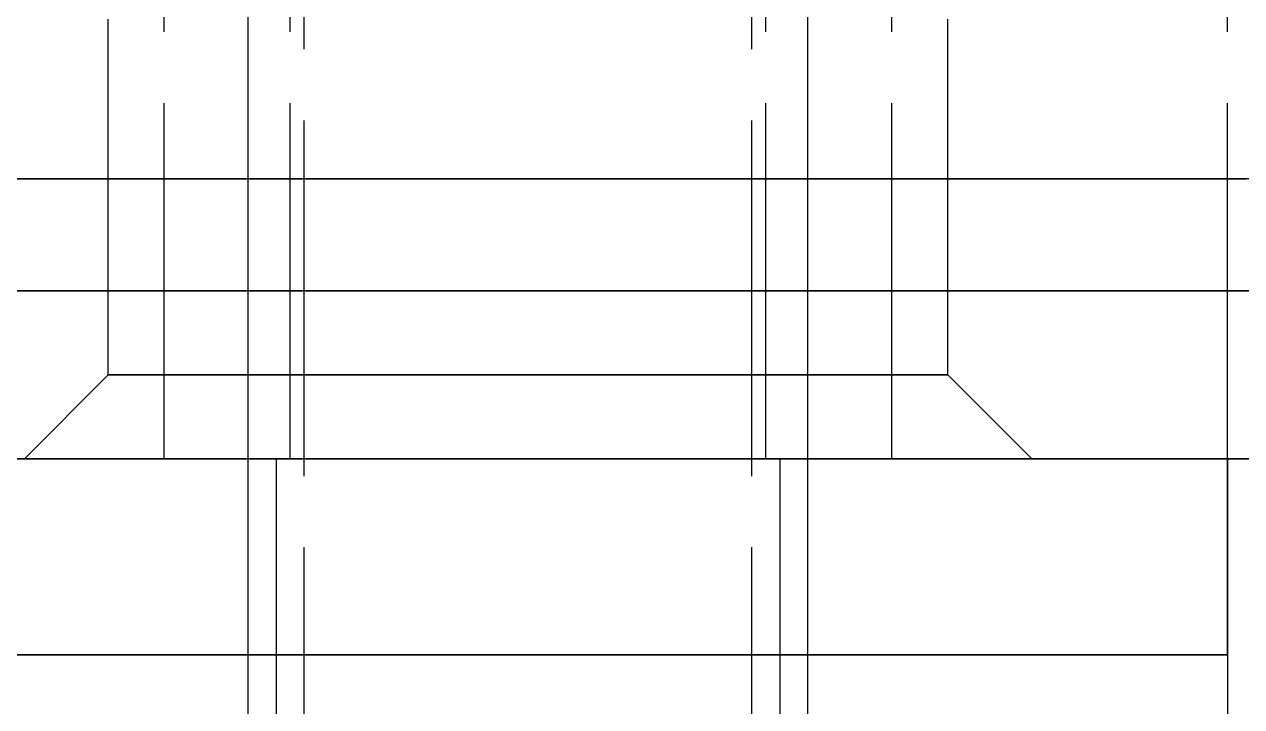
# Model space of a CAD drawing. Header units: millimetres. Extents: x -29 to 134, y -50 to 53.
# Drawn here: x 56.2 to 60.55, y -0.886 to 1.551 of the extents above; entities that cross this region are included whole.
import ezdxf

# ---------------------------------------------------------------- set-up
doc = ezdxf.new("R2010")
doc.units = ezdxf.units.MM
doc.linetypes.add('DASHED', pattern=[1.524, 1.27, -0.254])
doc.layers.add('HIDDEN', color=8, linetype='DASHED')
doc.layers.add('VISIBLE', color=7, linetype='CONTINUOUS')

msp = doc.modelspace()

# ---------------------------------------------------------------- linework, layer by layer
at = {"layer": 'HIDDEN'}
for points in [[(56.5, 0.3), (56.5, 4)], [(56.7, 0), (56.7, 4)], [(57, -3.11), (57, 4)], [(57.15, 0), (57.15, 4)], [(57.2, -3.11), (57.2, 4)], [(58.8, -3.11), (58.8, 4)], [(58.85, 0), (58.85, 4)], [(59, -3.11), (59, 4)], [(59.3, 0), (59.3, 4)], [(59.5, 0.3), (59.5, 4)], [(60.5, 0), (60.5, 4)], [(57, -0.7), (57, 1.6)], [(59, -0.7), (59, 1.6)], [(60.64286, 1), (60.5, 1), (60.35714, 1), (60.21429, 1), (60.07143, 1), (59.92857, 1), (59.78571, 1), (59.64286, 1), (59.5, 1), (59.35714, 1), (59.21429, 1), (59.07143, 1), (58.92857, 1), (58.78571, 1), (58.64286, 1), (58.5, 1), (58.35714, 1), (58.21429, 1), (58.07143, 1), (57.92857, 1), (57.78571, 1), (57.64286, 1), (57.5, 1), (57.35714, 1), (57.21429, 1), (57.07143, 1), (56.92857, 1), (56.78571, 1), (56.64286, 1), (56.5, 1), (56.35714, 1), (56.21429, 1), (56.07143, 1)], [(56.1119, 1), (56.20873, 1), (56.30556, 1), (56.40238, 1), (56.49921, 1), (56.59603, 1), (56.69286, 1), (56.78968, 1), (56.88651, 1), (56.98333, 1), (57.08016, 1), (57.17698, 1), (57.27381, 1), (57.37063, 1), (57.46746, 1), (57.56429, 1), (57.66111, 1), (57.75794, 1), (57.85476, 1), (57.95159, 1), (58.04841, 1), (58.14524, 1), (58.24206, 1), (58.33889, 1), (58.43571, 1), (58.53254, 1), (58.62937, 1), (58.72619, 1), (58.82302, 1), (58.91984, 1), (59.01667, 1), (59.11349, 1), (59.21032, 1), (59.30714, 1), (59.40397, 1), (59.50079, 1), (59.59762, 1), (59.69444, 1), (59.79127, 1), (59.8881, 1), (59.98492, 1), (60.08175, 1), (60.17857, 1), (60.2754, 1), (60.37222, 1), (60.46905, 1), (60.56587, 1)], [(60.56587, 1), (60.46905, 1), (60.37222, 1), (60.2754, 1), (60.17857, 1), (60.08175, 1), (59.98492, 1), (59.8881, 1), (59.79127, 1), (59.69444, 1), (59.59762, 1), (59.50079, 1), (59.40397, 1), (59.30714, 1), (59.21032, 1), (59.11349, 1), (59.01667, 1), (58.91984, 1), (58.82302, 1), (58.72619, 1), (58.62937, 1), (58.53254, 1), (58.43571, 1), (58.33889, 1), (58.24206, 1), (58.14524, 1), (58.04841, 1), (57.95159, 1), (57.85476, 1), (57.75794, 1), (57.66111, 1), (57.56429, 1), (57.46746, 1), (57.37063, 1), (57.27381, 1), (57.17698, 1), (57.08016, 1), (56.98333, 1), (56.88651, 1), (56.78968, 1), (56.69286, 1), (56.59603, 1), (56.49921, 1), (56.40238, 1), (56.30556, 1), (56.20873, 1), (56.1119, 1)], [(56.13492, 1), (56.21429, 1), (56.29365, 1), (56.37302, 1), (56.45238, 1), (56.53175, 1), (56.61111, 1), (56.69048, 1), (56.76984, 1), (56.84921, 1), (56.92857, 1), (57.00794, 1), (57.0873, 1), (57.16667, 1), (57.24603, 1), (57.3254, 1), (57.40476, 1), (57.48413, 1), (57.56349, 1), (57.64286, 1), (57.72222, 1), (57.80159, 1), (57.88095, 1), (57.96032, 1), (58.03968, 1), (58.11905, 1), (58.19841, 1), (58.27778, 1), (58.35714, 1), (58.43651, 1), (58.51587, 1), (58.59524, 1), (58.6746, 1), (58.75397, 1), (58.83333, 1), (58.9127, 1), (58.99206, 1), (59.07143, 1), (59.15079, 1), (59.23016, 1), (59.30952, 1), (59.38889, 1), (59.46825, 1), (59.54762, 1), (59.62698, 1), (59.70635, 1), (59.78571, 1), (59.86508, 1), (59.94444, 1), (60.02381, 1), (60.10317, 1), (60.18254, 1), (60.2619, 1), (60.34127, 1), (60.42063, 1), (60.5, 1)], [(60.5, 1), (60.42063, 1), (60.34127, 1), (60.2619, 1), (60.18254, 1), (60.10317, 1), (60.02381, 1), (59.94444, 1), (59.86508, 1), (59.78571, 1), (59.70635, 1), (59.62698, 1), (59.54762, 1), (59.46825, 1), (59.38889, 1), (59.30952, 1), (59.23016, 1), (59.15079, 1), (59.07143, 1), (58.99206, 1), (58.9127, 1), (58.83333, 1), (58.75397, 1), (58.6746, 1), (58.59524, 1), (58.51587, 1), (58.43651, 1), (58.35714, 1), (58.27778, 1), (58.19841, 1), (58.11905, 1), (58.03968, 1), (57.96032, 1), (57.88095, 1), (57.80159, 1), (57.72222, 1), (57.64286, 1), (57.56349, 1), (57.48413, 1), (57.40476, 1), (57.3254, 1), (57.24603, 1), (57.16667, 1), (57.0873, 1), (57.00794, 1), (56.92857, 1), (56.84921, 1), (56.76984, 1), (56.69048, 1), (56.61111, 1), (56.53175, 1), (56.45238, 1), (56.37302, 1), (56.29365, 1), (56.21429, 1), (56.13492, 1)], [(56.13492, 1), (56.21429, 1), (56.29365, 1), (56.37302, 1), (56.45238, 1), (56.53175, 1), (56.61111, 1), (56.69048, 1), (56.76984, 1), (56.84921, 1), (56.92857, 1), (57.00794, 1), (57.0873, 1), (57.16667, 1), (57.24603, 1), (57.3254, 1), (57.40476, 1), (57.48413, 1), (57.56349, 1), (57.64286, 1), (57.72222, 1), (57.80159, 1), (57.88095, 1), (57.96032, 1), (58.03968, 1), (58.11905, 1), (58.19841, 1), (58.27778, 1), (58.35714, 1), (58.43651, 1), (58.51587, 1), (58.59524, 1), (58.6746, 1), (58.75397, 1), (58.83333, 1), (58.9127, 1), (58.99206, 1), (59.07143, 1), (59.15079, 1), (59.23016, 1), (59.30952, 1), (59.38889, 1), (59.46825, 1), (59.54762, 1), (59.62698, 1), (59.70635, 1), (59.78571, 1), (59.86508, 1), (59.94444, 1), (60.02381, 1), (60.10317, 1), (60.18254, 1), (60.2619, 1), (60.34127, 1), (60.42063, 1), (60.5, 1)], [(60.5, 1), (60.42063, 1), (60.34127, 1), (60.2619, 1), (60.18254, 1), (60.10317, 1), (60.02381, 1), (59.94444, 1), (59.86508, 1), (59.78571, 1), (59.70635, 1), (59.62698, 1), (59.54762, 1), (59.46825, 1), (59.38889, 1), (59.30952, 1), (59.23016, 1), (59.15079, 1), (59.07143, 1), (58.99206, 1), (58.9127, 1), (58.83333, 1), (58.75397, 1), (58.6746, 1), (58.59524, 1), (58.51587, 1), (58.43651, 1), (58.35714, 1), (58.27778, 1), (58.19841, 1), (58.11905, 1), (58.03968, 1), (57.96032, 1), (57.88095, 1), (57.80159, 1), (57.72222, 1), (57.64286, 1), (57.56349, 1), (57.48413, 1), (57.40476, 1), (57.3254, 1), (57.24603, 1), (57.16667, 1), (57.0873, 1), (57.00794, 1), (56.92857, 1), (56.84921, 1), (56.76984, 1), (56.69048, 1), (56.61111, 1), (56.53175, 1), (56.45238, 1), (56.37302, 1), (56.29365, 1), (56.21429, 1), (56.13492, 1)], [(60.60286, 1), (60.47589, 1), (60.34892, 1), (60.22195, 1), (60.09498, 1), (59.96801, 1), (59.84105, 1), (59.71408, 1), (59.58711, 1), (59.46014, 1), (59.33317, 1), (59.2062, 1), (59.07923, 1), (58.95226, 1), (58.8253, 1), (58.69833, 1), (58.57136, 1), (58.44439, 1), (58.31742, 1), (58.19045, 1), (58.06348, 1), (57.93652, 1), (57.80955, 1), (57.68258, 1), (57.55561, 1), (57.42864, 1), (57.30167, 1), (57.1747, 1), (57.04774, 1), (56.92077, 1), (56.7938, 1), (56.66683, 1), (56.53986, 1), (56.41289, 1), (56.28592, 1), (56.15895, 1)], [(60.5, 0), (60.5, 1)], [(60.5, -0.7), (60.5, 1)], [(56.14286, 0.6), (56.2254, 0.6), (56.30794, 0.6), (56.39048, 0.6), (56.47302, 0.6), (56.55556, 0.6), (56.6381, 0.6), (56.72063, 0.6), (56.80317, 0.6), (56.88571, 0.6), (56.96825, 0.6), (57.05079, 0.6), (57.13333, 0.6), (57.21587, 0.6), (57.29841, 0.6), (57.38095, 0.6), (57.46349, 0.6), (57.54603, 0.6), (57.62857, 0.6), (57.71111, 0.6), (57.79365, 0.6), (57.87619, 0.6), (57.95873, 0.6), (58.04127, 0.6), (58.12381, 0.6), (58.20635, 0.6), (58.28889, 0.6), (58.37143, 0.6), (58.45397, 0.6), (58.53651, 0.6), (58.61905, 0.6), (58.70159, 0.6), (58.78413, 0.6), (58.86667, 0.6), (58.94921, 0.6), (59.03175, 0.6), (59.11429, 0.6), (59.19683, 0.6), (59.27937, 0.6), (59.3619, 0.6), (59.44444, 0.6), (59.52698, 0.6), (59.60952, 0.6), (59.69206, 0.6), (59.7746, 0.6), (59.85714, 0.6), (59.93968, 0.6), (60.02222, 0.6), (60.10476, 0.6), (60.1873, 0.6), (60.26984, 0.6), (60.35238, 0.6), (60.43492, 0.6), (60.51746, 0.6), (60.6, 0.6)], [(60.6, 0.6), (60.51746, 0.6), (60.43492, 0.6), (60.35238, 0.6), (60.26984, 0.6), (60.1873, 0.6), (60.10476, 0.6), (60.02222, 0.6), (59.93968, 0.6), (59.85714, 0.6), (59.7746, 0.6), (59.69206, 0.6), (59.60952, 0.6), (59.52698, 0.6), (59.44444, 0.6), (59.3619, 0.6), (59.27937, 0.6), (59.19683, 0.6), (59.11429, 0.6), (59.03175, 0.6), (58.94921, 0.6), (58.86667, 0.6), (58.78413, 0.6), (58.70159, 0.6), (58.61905, 0.6), (58.53651, 0.6), (58.45397, 0.6), (58.37143, 0.6), (58.28889, 0.6), (58.20635, 0.6), (58.12381, 0.6), (58.04127, 0.6), (57.95873, 0.6), (57.87619, 0.6), (57.79365, 0.6), (57.71111, 0.6), (57.62857, 0.6), (57.54603, 0.6), (57.46349, 0.6), (57.38095, 0.6), (57.29841, 0.6), (57.21587, 0.6), (57.13333, 0.6), (57.05079, 0.6), (56.96825, 0.6), (56.88571, 0.6), (56.80317, 0.6), (56.72063, 0.6), (56.6381, 0.6), (56.55556, 0.6), (56.47302, 0.6), (56.39048, 0.6), (56.30794, 0.6), (56.2254, 0.6), (56.14286, 0.6)], [(56.16667, 0.6), (56.27778, 0.6), (56.38889, 0.6), (56.5, 0.6), (56.61111, 0.6), (56.72222, 0.6), (56.83333, 0.6), (56.94444, 0.6), (57.05556, 0.6), (57.16667, 0.6), (57.27778, 0.6), (57.38889, 0.6), (57.5, 0.6), (57.61111, 0.6), (57.72222, 0.6), (57.83333, 0.6), (57.94444, 0.6), (58.05556, 0.6), (58.16667, 0.6), (58.27778, 0.6), (58.38889, 0.6), (58.5, 0.6), (58.61111, 0.6), (58.72222, 0.6), (58.83333, 0.6), (58.94444, 0.6), (59.05556, 0.6), (59.16667, 0.6), (59.27778, 0.6), (59.38889, 0.6), (59.5, 0.6), (59.61111, 0.6), (59.72222, 0.6), (59.83333, 0.6), (59.94444, 0.6), (60.05556, 0.6), (60.16667, 0.6), (60.27778, 0.6), (60.38889, 0.6), (60.5, 0.6), (60.61111, 0.6)], [(60.61111, 0.6), (60.5, 0.6), (60.38889, 0.6), (60.27778, 0.6), (60.16667, 0.6), (60.05556, 0.6), (59.94444, 0.6), (59.83333, 0.6), (59.72222, 0.6), (59.61111, 0.6), (59.5, 0.6), (59.38889, 0.6), (59.27778, 0.6), (59.16667, 0.6), (59.05556, 0.6), (58.94444, 0.6), (58.83333, 0.6), (58.72222, 0.6), (58.61111, 0.6), (58.5, 0.6), (58.38889, 0.6), (58.27778, 0.6), (58.16667, 0.6), (58.05556, 0.6), (57.94444, 0.6), (57.83333, 0.6), (57.72222, 0.6), (57.61111, 0.6), (57.5, 0.6), (57.38889, 0.6), (57.27778, 0.6), (57.16667, 0.6), (57.05556, 0.6), (56.94444, 0.6), (56.83333, 0.6), (56.72222, 0.6), (56.61111, 0.6), (56.5, 0.6), (56.38889, 0.6), (56.27778, 0.6), (56.16667, 0.6)], [(56.2, 0), (56.5, 0.3)], [(56.5, 0.3), (56.54762, 0.3), (56.59524, 0.3), (56.64286, 0.3), (56.69048, 0.3), (56.7381, 0.3), (56.78571, 0.3), (56.83333, 0.3), (56.88095, 0.3), (56.92857, 0.3), (56.97619, 0.3), (57.02381, 0.3), (57.07143, 0.3), (57.11905, 0.3), (57.16667, 0.3), (57.21429, 0.3), (57.2619, 0.3), (57.30952, 0.3), (57.35714, 0.3), (57.40476, 0.3), (57.45238, 0.3), (57.5, 0.3), (57.54762, 0.3), (57.59524, 0.3), (57.64286, 0.3), (57.69048, 0.3), (57.7381, 0.3), (57.78571, 0.3), (57.83333, 0.3), (57.88095, 0.3), (57.92857, 0.3), (57.97619, 0.3), (58.02381, 0.3), (58.07143, 0.3), (58.11905, 0.3), (58.16667, 0.3), (58.21429, 0.3), (58.2619, 0.3), (58.30952, 0.3), (58.35714, 0.3), (58.40476, 0.3), (58.45238, 0.3), (58.5, 0.3), (58.54762, 0.3), (58.59524, 0.3), (58.64286, 0.3), (58.69048, 0.3), (58.7381, 0.3), (58.78571, 0.3), (58.83333, 0.3), (58.88095, 0.3), (58.92857, 0.3), (58.97619, 0.3), (59.02381, 0.3), (59.07143, 0.3), (59.11905, 0.3), (59.16667, 0.3), (59.21429, 0.3), (59.2619, 0.3), (59.30952, 0.3), (59.35714, 0.3), (59.40476, 0.3), (59.45238, 0.3), (59.5, 0.3)], [(59.5, 0.3), (59.45238, 0.3), (59.40476, 0.3), (59.35714, 0.3), (59.30952, 0.3), (59.2619, 0.3), (59.21429, 0.3), (59.16667, 0.3), (59.11905, 0.3), (59.07143, 0.3), (59.02381, 0.3), (58.97619, 0.3), (58.92857, 0.3), (58.88095, 0.3), (58.83333, 0.3), (58.78571, 0.3), (58.7381, 0.3), (58.69048, 0.3), (58.64286, 0.3), (58.59524, 0.3), (58.54762, 0.3), (58.5, 0.3), (58.45238, 0.3), (58.40476, 0.3), (58.35714, 0.3), (58.30952, 0.3), (58.2619, 0.3), (58.21429, 0.3), (58.16667, 0.3), (58.11905, 0.3), (58.07143, 0.3), (58.02381, 0.3), (57.97619, 0.3), (57.92857, 0.3), (57.88095, 0.3), (57.83333, 0.3), (57.78571, 0.3), (57.7381, 0.3), (57.69048, 0.3), (57.64286, 0.3), (57.59524, 0.3), (57.54762, 0.3), (57.5, 0.3), (57.45238, 0.3), (57.40476, 0.3), (57.35714, 0.3), (57.30952, 0.3), (57.2619, 0.3), (57.21429, 0.3), (57.16667, 0.3), (57.11905, 0.3), (57.07143, 0.3), (57.02381, 0.3), (56.97619, 0.3), (56.92857, 0.3), (56.88095, 0.3), (56.83333, 0.3), (56.78571, 0.3), (56.7381, 0.3), (56.69048, 0.3), (56.64286, 0.3), (56.59524, 0.3), (56.54762, 0.3), (56.5, 0.3)], [(59.5, 0.3), (59.8, 0)], [(56.13492, 0), (56.21429, 0), (56.29365, 0), (56.37302, 0), (56.45238, 0), (56.53175, 0), (56.61111, 0), (56.69048, 0), (56.76984, 0), (56.84921, 0), (56.92857, 0), (57.00794, 0), (57.0873, 0), (57.16667, 0), (57.24603, 0), (57.3254, 0), (57.40476, 0), (57.48413, 0), (57.56349, 0), (57.64286, 0), (57.72222, 0), (57.80159, 0), (57.88095, 0), (57.96032, 0), (58.03968, 0), (58.11905, 0), (58.19841, 0), (58.27778, 0), (58.35714, 0), (58.43651, 0), (58.51587, 0), (58.59524, 0), (58.6746, 0), (58.75397, 0), (58.83333, 0), (58.9127, 0), (58.99206, 0), (59.07143, 0), (59.15079, 0), (59.23016, 0), (59.30952, 0), (59.38889, 0), (59.46825, 0), (59.54762, 0), (59.62698, 0), (59.70635, 0), (59.78571, 0), (59.86508, 0), (59.94444, 0), (60.02381, 0), (60.10317, 0), (60.18254, 0), (60.2619, 0), (60.34127, 0), (60.42063, 0), (60.5, 0)], [(60.5, 0), (60.42063, 0), (60.34127, 0), (60.2619, 0), (60.18254, 0), (60.10317, 0), (60.02381, 0), (59.94444, 0), (59.86508, 0), (59.78571, 0), (59.70635, 0), (59.62698, 0), (59.54762, 0), (59.46825, 0), (59.38889, 0), (59.30952, 0), (59.23016, 0), (59.15079, 0), (59.07143, 0), (58.99206, 0), (58.9127, 0), (58.83333, 0), (58.75397, 0), (58.6746, 0), (58.59524, 0), (58.51587, 0), (58.43651, 0), (58.35714, 0), (58.27778, 0), (58.19841, 0), (58.11905, 0), (58.03968, 0), (57.96032, 0), (57.88095, 0), (57.80159, 0), (57.72222, 0), (57.64286, 0), (57.56349, 0), (57.48413, 0), (57.40476, 0), (57.3254, 0), (57.24603, 0), (57.16667, 0), (57.0873, 0), (57.00794, 0), (56.92857, 0), (56.84921, 0), (56.76984, 0), (56.69048, 0), (56.61111, 0), (56.53175, 0), (56.45238, 0), (56.37302, 0), (56.29365, 0), (56.21429, 0), (56.13492, 0)], [(56.13492, 0), (56.21429, 0), (56.29365, 0), (56.37302, 0), (56.45238, 0), (56.53175, 0), (56.61111, 0), (56.69048, 0), (56.76984, 0), (56.84921, 0), (56.92857, 0), (57.00794, 0), (57.0873, 0), (57.16667, 0), (57.24603, 0), (57.3254, 0), (57.40476, 0), (57.48413, 0), (57.56349, 0), (57.64286, 0), (57.72222, 0), (57.80159, 0), (57.88095, 0), (57.96032, 0), (58.03968, 0), (58.11905, 0), (58.19841, 0), (58.27778, 0), (58.35714, 0), (58.43651, 0), (58.51587, 0), (58.59524, 0), (58.6746, 0), (58.75397, 0), (58.83333, 0), (58.9127, 0), (58.99206, 0), (59.07143, 0), (59.15079, 0), (59.23016, 0), (59.30952, 0), (59.38889, 0), (59.46825, 0), (59.54762, 0), (59.62698, 0), (59.70635, 0), (59.78571, 0), (59.86508, 0), (59.94444, 0), (60.02381, 0), (60.10317, 0), (60.18254, 0), (60.2619, 0), (60.34127, 0), (60.42063, 0), (60.5, 0)], [(60.5, 0), (60.42063, 0), (60.34127, 0), (60.2619, 0), (60.18254, 0), (60.10317, 0), (60.02381, 0), (59.94444, 0), (59.86508, 0), (59.78571, 0), (59.70635, 0), (59.62698, 0), (59.54762, 0), (59.46825, 0), (59.38889, 0), (59.30952, 0), (59.23016, 0), (59.15079, 0), (59.07143, 0), (58.99206, 0), (58.9127, 0), (58.83333, 0), (58.75397, 0), (58.6746, 0), (58.59524, 0), (58.51587, 0), (58.43651, 0), (58.35714, 0), (58.27778, 0), (58.19841, 0), (58.11905, 0), (58.03968, 0), (57.96032, 0), (57.88095, 0), (57.80159, 0), (57.72222, 0), (57.64286, 0), (57.56349, 0), (57.48413, 0), (57.40476, 0), (57.3254, 0), (57.24603, 0), (57.16667, 0), (57.0873, 0), (57.00794, 0), (56.92857, 0), (56.84921, 0), (56.76984, 0), (56.69048, 0), (56.61111, 0), (56.53175, 0), (56.45238, 0), (56.37302, 0), (56.29365, 0), (56.21429, 0), (56.13492, 0)], [(60.60286, 0), (60.47589, 0), (60.34892, 0), (60.22195, 0), (60.09498, 0), (59.96801, 0), (59.84105, 0), (59.71408, 0), (59.58711, 0), (59.46014, 0), (59.33317, 0), (59.2062, 0), (59.07923, 0), (58.95226, 0), (58.8253, 0), (58.69833, 0), (58.57136, 0), (58.44439, 0), (58.31742, 0), (58.19045, 0), (58.06348, 0), (57.93652, 0), (57.80955, 0), (57.68258, 0), (57.55561, 0), (57.42864, 0), (57.30167, 0), (57.1747, 0), (57.04774, 0), (56.92077, 0), (56.7938, 0), (56.66683, 0), (56.53986, 0), (56.41289, 0), (56.28592, 0), (56.15895, 0)], [(56.16667, 0), (56.27778, 0), (56.38889, 0), (56.5, 0), (56.61111, 0), (56.72222, 0), (56.83333, 0), (56.94444, 0), (57.05556, 0), (57.16667, 0), (57.27778, 0), (57.38889, 0), (57.5, 0), (57.61111, 0), (57.72222, 0), (57.83333, 0), (57.94444, 0), (58.05556, 0), (58.16667, 0), (58.27778, 0), (58.38889, 0), (58.5, 0), (58.61111, 0), (58.72222, 0), (58.83333, 0), (58.94444, 0), (59.05556, 0), (59.16667, 0), (59.27778, 0), (59.38889, 0), (59.5, 0), (59.61111, 0), (59.72222, 0), (59.83333, 0), (59.94444, 0), (60.05556, 0), (60.16667, 0), (60.27778, 0), (60.38889, 0), (60.5, 0), (60.61111, 0)], [(60.61111, 0), (60.5, 0), (60.38889, 0), (60.27778, 0), (60.16667, 0), (60.05556, 0), (59.94444, 0), (59.83333, 0), (59.72222, 0), (59.61111, 0), (59.5, 0), (59.38889, 0), (59.27778, 0), (59.16667, 0), (59.05556, 0), (58.94444, 0), (58.83333, 0), (58.72222, 0), (58.61111, 0), (58.5, 0), (58.38889, 0), (58.27778, 0), (58.16667, 0), (58.05556, 0), (57.94444, 0), (57.83333, 0), (57.72222, 0), (57.61111, 0), (57.5, 0), (57.38889, 0), (57.27778, 0), (57.16667, 0), (57.05556, 0), (56.94444, 0), (56.83333, 0), (56.72222, 0), (56.61111, 0), (56.5, 0), (56.38889, 0), (56.27778, 0), (56.16667, 0)], [(56.2, 0), (56.25714, 0), (56.31429, 0), (56.37143, 0), (56.42857, 0), (56.48571, 0), (56.54286, 0), (56.6, 0), (56.65714, 0), (56.71429, 0), (56.77143, 0), (56.82857, 0), (56.88571, 0), (56.94286, 0), (57, 0), (57.05714, 0), (57.11429, 0), (57.17143, 0), (57.22857, 0), (57.28571, 0), (57.34286, 0), (57.4, 0), (57.45714, 0), (57.51429, 0), (57.57143, 0), (57.62857, 0), (57.68571, 0), (57.74286, 0), (57.8, 0), (57.85714, 0), (57.91429, 0), (57.97143, 0), (58.02857, 0), (58.08571, 0), (58.14286, 0), (58.2, 0), (58.25714, 0), (58.31429, 0), (58.37143, 0), (58.42857, 0), (58.48571, 0), (58.54286, 0), (58.6, 0), (58.65714, 0), (58.71429, 0), (58.77143, 0), (58.82857, 0), (58.88571, 0), (58.94286, 0), (59, 0), (59.05714, 0), (59.11429, 0), (59.17143, 0), (59.22857, 0), (59.28571, 0), (59.34286, 0), (59.4, 0), (59.45714, 0), (59.51429, 0), (59.57143, 0), (59.62857, 0), (59.68571, 0), (59.74286, 0), (59.8, 0)], [(59.8, 0), (59.74286, 0), (59.68571, 0), (59.62857, 0), (59.57143, 0), (59.51429, 0), (59.45714, 0), (59.4, 0), (59.34286, 0), (59.28571, 0), (59.22857, 0), (59.17143, 0), (59.11429, 0), (59.05714, 0), (59, 0), (58.94286, 0), (58.88571, 0), (58.82857, 0), (58.77143, 0), (58.71429, 0), (58.65714, 0), (58.6, 0), (58.54286, 0), (58.48571, 0), (58.42857, 0), (58.37143, 0), (58.31429, 0), (58.25714, 0), (58.2, 0), (58.14286, 0), (58.08571, 0), (58.02857, 0), (57.97143, 0), (57.91429, 0), (57.85714, 0), (57.8, 0), (57.74286, 0), (57.68571, 0), (57.62857, 0), (57.57143, 0), (57.51429, 0), (57.45714, 0), (57.4, 0), (57.34286, 0), (57.28571, 0), (57.22857, 0), (57.17143, 0), (57.11429, 0), (57.05714, 0), (57, 0), (56.94286, 0), (56.88571, 0), (56.82857, 0), (56.77143, 0), (56.71429, 0), (56.65714, 0), (56.6, 0), (56.54286, 0), (56.48571, 0), (56.42857, 0), (56.37143, 0), (56.31429, 0), (56.25714, 0), (56.2, 0)], [(56.7, 0), (56.74127, 0), (56.78254, 0), (56.82381, 0), (56.86508, 0), (56.90635, 0), (56.94762, 0), (56.98889, 0), (57.03016, 0), (57.07143, 0), (57.1127, 0), (57.15397, 0), (57.19524, 0), (57.23651, 0), (57.27778, 0), (57.31905, 0), (57.36032, 0), (57.40159, 0), (57.44286, 0), (57.48413, 0), (57.5254, 0), (57.56667, 0), (57.60794, 0), (57.64921, 0), (57.69048, 0), (57.73175, 0), (57.77302, 0), (57.81429, 0), (57.85556, 0), (57.89683, 0), (57.9381, 0), (57.97937, 0), (58.02063, 0), (58.0619, 0), (58.10317, 0), (58.14444, 0), (58.18571, 0), (58.22698, 0), (58.26825, 0), (58.30952, 0), (58.35079, 0), (58.39206, 0), (58.43333, 0), (58.4746, 0), (58.51587, 0), (58.55714, 0), (58.59841, 0), (58.63968, 0), (58.68095, 0), (58.72222, 0), (58.76349, 0), (58.80476, 0), (58.84603, 0), (58.8873, 0), (58.92857, 0), (58.96984, 0), (59.01111, 0), (59.05238, 0), (59.09365, 0), (59.13492, 0), (59.17619, 0), (59.21746, 0), (59.25873, 0), (59.3, 0)], [(59.3, 0), (59.25873, 0), (59.21746, 0), (59.17619, 0), (59.13492, 0), (59.09365, 0), (59.05238, 0), (59.01111, 0), (58.96984, 0), (58.92857, 0), (58.8873, 0), (58.84603, 0), (58.80476, 0), (58.76349, 0), (58.72222, 0), (58.68095, 0), (58.63968, 0), (58.59841, 0), (58.55714, 0), (58.51587, 0), (58.4746, 0), (58.43333, 0), (58.39206, 0), (58.35079, 0), (58.30952, 0), (58.26825, 0), (58.22698, 0), (58.18571, 0), (58.14444, 0), (58.10317, 0), (58.0619, 0), (58.02063, 0), (57.97937, 0), (57.9381, 0), (57.89683, 0), (57.85556, 0), (57.81429, 0), (57.77302, 0), (57.73175, 0), (57.69048, 0), (57.64921, 0), (57.60794, 0), (57.56667, 0), (57.5254, 0), (57.48413, 0), (57.44286, 0), (57.40159, 0), (57.36032, 0), (57.31905, 0), (57.27778, 0), (57.23651, 0), (57.19524, 0), (57.15397, 0), (57.1127, 0), (57.07143, 0), (57.03016, 0), (56.98889, 0), (56.94762, 0), (56.90635, 0), (56.86508, 0), (56.82381, 0), (56.78254, 0), (56.74127, 0), (56.7, 0)], [(57.15, 0), (57.17698, 0), (57.20397, 0), (57.23095, 0), (57.25794, 0), (57.28492, 0), (57.3119, 0), (57.33889, 0), (57.36587, 0), (57.39286, 0), (57.41984, 0), (57.44683, 0), (57.47381, 0), (57.50079, 0), (57.52778, 0), (57.55476, 0), (57.58175, 0), (57.60873, 0), (57.63571, 0), (57.6627, 0), (57.68968, 0), (57.71667, 0), (57.74365, 0), (57.77063, 0), (57.79762, 0), (57.8246, 0), (57.85159, 0), (57.87857, 0), (57.90556, 0), (57.93254, 0), (57.95952, 0), (57.98651, 0), (58.01349, 0), (58.04048, 0), (58.06746, 0), (58.09444, 0), (58.12143, 0), (58.14841, 0), (58.1754, 0), (58.20238, 0), (58.22937, 0), (58.25635, 0), (58.28333, 0), (58.31032, 0), (58.3373, 0), (58.36429, 0), (58.39127, 0), (58.41825, 0), (58.44524, 0), (58.47222, 0), (58.49921, 0), (58.52619, 0), (58.55317, 0), (58.58016, 0), (58.60714, 0), (58.63413, 0), (58.66111, 0), (58.6881, 0), (58.71508, 0), (58.74206, 0), (58.76905, 0), (58.79603, 0), (58.82302, 0), (58.85, 0)], [(58.85, 0), (58.82302, 0), (58.79603, 0), (58.76905, 0), (58.74206, 0), (58.71508, 0), (58.6881, 0), (58.66111, 0), (58.63413, 0), (58.60714, 0), (58.58016, 0), (58.55317, 0), (58.52619, 0), (58.49921, 0), (58.47222, 0), (58.44524, 0), (58.41825, 0), (58.39127, 0), (58.36429, 0), (58.3373, 0), (58.31032, 0), (58.28333, 0), (58.25635, 0), (58.22937, 0), (58.20238, 0), (58.1754, 0), (58.14841, 0), (58.12143, 0), (58.09444, 0), (58.06746, 0), (58.04048, 0), (58.01349, 0), (57.98651, 0), (57.95952, 0), (57.93254, 0), (57.90556, 0), (57.87857, 0), (57.85159, 0), (57.8246, 0), (57.79762, 0), (57.77063, 0), (57.74365, 0), (57.71667, 0), (57.68968, 0), (57.6627, 0), (57.63571, 0), (57.60873, 0), (57.58175, 0), (57.55476, 0), (57.52778, 0), (57.50079, 0), (57.47381, 0), (57.44683, 0), (57.41984, 0), (57.39286, 0), (57.36587, 0), (57.33889, 0), (57.3119, 0), (57.28492, 0), (57.25794, 0), (57.23095, 0), (57.20397, 0), (57.17698, 0), (57.15, 0)], [(46, 0), (70, 0)], [(60.5, 0), (60.42063, 0), (60.34127, 0), (60.2619, 0), (60.18254, 0), (60.10317, 0), (60.02381, 0), (59.94444, 0), (59.86508, 0), (59.78571, 0), (59.70635, 0), (59.62698, 0), (59.54762, 0), (59.46825, 0), (59.38889, 0), (59.30952, 0), (59.23016, 0), (59.15079, 0), (59.07143, 0), (58.99206, 0), (58.9127, 0), (58.83333, 0), (58.75397, 0), (58.6746, 0), (58.59524, 0), (58.51587, 0), (58.43651, 0), (58.35714, 0), (58.27778, 0), (58.19841, 0), (58.11905, 0), (58.03968, 0), (57.96032, 0), (57.88095, 0), (57.80159, 0), (57.72222, 0), (57.64286, 0), (57.56349, 0), (57.48413, 0), (57.40476, 0), (57.3254, 0), (57.24603, 0), (57.16667, 0), (57.0873, 0), (57.00794, 0), (56.92857, 0), (56.84921, 0), (56.76984, 0), (56.69048, 0), (56.61111, 0), (56.53175, 0), (56.45238, 0), (56.37302, 0), (56.29365, 0), (56.21429, 0), (56.13492, 0)], [(56.1746, 0), (56.21429, 0), (56.25397, 0), (56.29365, 0), (56.33333, 0), (56.37302, 0), (56.4127, 0), (56.45238, 0), (56.49206, 0), (56.53175, 0), (56.57143, 0), (56.61111, 0), (56.65079, 0), (56.69048, 0), (56.73016, 0), (56.76984, 0), (56.80952, 0), (56.84921, 0), (56.88889, 0), (56.92857, 0), (56.96825, 0), (57.00794, 0), (57.04762, 0), (57.0873, 0), (57.12698, 0), (57.16667, 0), (57.20635, 0), (57.24603, 0), (57.28571, 0), (57.3254, 0), (57.36508, 0), (57.40476, 0), (57.44444, 0), (57.48413, 0), (57.52381, 0), (57.56349, 0), (57.60317, 0), (57.64286, 0), (57.68254, 0), (57.72222, 0), (57.7619, 0), (57.80159, 0), (57.84127, 0), (57.88095, 0), (57.92063, 0), (57.96032, 0), (58, 0)], [(58.9, 0), (58.87143, 0), (58.84286, 0), (58.81429, 0), (58.78571, 0), (58.75714, 0), (58.72857, 0), (58.7, 0), (58.67143, 0), (58.64286, 0), (58.61429, 0), (58.58571, 0), (58.55714, 0), (58.52857, 0), (58.5, 0), (58.47143, 0), (58.44286, 0), (58.41429, 0), (58.38571, 0), (58.35714, 0), (58.32857, 0), (58.3, 0), (58.27143, 0), (58.24286, 0), (58.21429, 0), (58.18571, 0), (58.15714, 0), (58.12857, 0), (58.1, 0), (58.07143, 0), (58.04286, 0), (58.01429, 0), (57.98571, 0), (57.95714, 0), (57.92857, 0), (57.9, 0), (57.87143, 0), (57.84286, 0), (57.81429, 0), (57.78571, 0), (57.75714, 0), (57.72857, 0), (57.7, 0), (57.67143, 0), (57.64286, 0), (57.61429, 0), (57.58571, 0), (57.55714, 0), (57.52857, 0), (57.5, 0), (57.47143, 0), (57.44286, 0), (57.41429, 0), (57.38571, 0), (57.35714, 0), (57.32857, 0), (57.3, 0), (57.27143, 0), (57.24286, 0), (57.21429, 0), (57.18571, 0), (57.15714, 0), (57.12857, 0), (57.1, 0)], [(57.1, 0), (57.11429, 0), (57.12857, 0), (57.14286, 0), (57.15714, 0), (57.17143, 0), (57.18571, 0), (57.2, 0), (57.21429, 0), (57.22857, 0), (57.24286, 0), (57.25714, 0), (57.27143, 0), (57.28571, 0), (57.3, 0), (57.31429, 0), (57.32857, 0), (57.34286, 0), (57.35714, 0), (57.37143, 0), (57.38571, 0), (57.4, 0), (57.41429, 0), (57.42857, 0), (57.44286, 0), (57.45714, 0), (57.47143, 0), (57.48571, 0), (57.5, 0), (57.51429, 0), (57.52857, 0), (57.54286, 0), (57.55714, 0), (57.57143, 0), (57.58571, 0), (57.6, 0), (57.61429, 0), (57.62857, 0), (57.64286, 0), (57.65714, 0), (57.67143, 0), (57.68571, 0), (57.7, 0), (57.71429, 0), (57.72857, 0), (57.74286, 0), (57.75714, 0), (57.77143, 0), (57.78571, 0), (57.8, 0), (57.81429, 0), (57.82857, 0), (57.84286, 0), (57.85714, 0), (57.87143, 0), (57.88571, 0), (57.9, 0), (57.91429, 0), (57.92857, 0), (57.94286, 0), (57.95714, 0), (57.97143, 0), (57.98571, 0), (58, 0)], [(57.1, 0), (57.1, -1.51)], [(58, 0), (58.03968, 0), (58.07937, 0), (58.11905, 0), (58.15873, 0), (58.19841, 0), (58.2381, 0), (58.27778, 0), (58.31746, 0), (58.35714, 0), (58.39683, 0), (58.43651, 0), (58.47619, 0), (58.51587, 0), (58.55556, 0), (58.59524, 0), (58.63492, 0), (58.6746, 0), (58.71429, 0), (58.75397, 0), (58.79365, 0), (58.83333, 0), (58.87302, 0), (58.9127, 0), (58.95238, 0), (58.99206, 0), (59.03175, 0), (59.07143, 0), (59.11111, 0), (59.15079, 0), (59.19048, 0), (59.23016, 0), (59.26984, 0), (59.30952, 0), (59.34921, 0), (59.38889, 0), (59.42857, 0), (59.46825, 0), (59.50794, 0), (59.54762, 0), (59.5873, 0), (59.62698, 0), (59.66667, 0), (59.70635, 0), (59.74603, 0), (59.78571, 0), (59.8254, 0), (59.86508, 0), (59.90476, 0), (59.94444, 0), (59.98413, 0), (60.02381, 0), (60.06349, 0), (60.10317, 0), (60.14286, 0), (60.18254, 0), (60.22222, 0), (60.2619, 0), (60.30159, 0), (60.34127, 0), (60.38095, 0), (60.42063, 0), (60.46032, 0), (60.5, 0)], [(58, 0), (58.01429, 0), (58.02857, 0), (58.04286, 0), (58.05714, 0), (58.07143, 0), (58.08571, 0), (58.1, 0), (58.11429, 0), (58.12857, 0), (58.14286, 0), (58.15714, 0), (58.17143, 0), (58.18571, 0), (58.2, 0), (58.21429, 0), (58.22857, 0), (58.24286, 0), (58.25714, 0), (58.27143, 0), (58.28571, 0), (58.3, 0), (58.31429, 0), (58.32857, 0), (58.34286, 0), (58.35714, 0), (58.37143, 0), (58.38571, 0), (58.4, 0), (58.41429, 0), (58.42857, 0), (58.44286, 0), (58.45714, 0), (58.47143, 0), (58.48571, 0), (58.5, 0), (58.51429, 0), (58.52857, 0), (58.54286, 0), (58.55714, 0), (58.57143, 0), (58.58571, 0), (58.6, 0), (58.61429, 0), (58.62857, 0), (58.64286, 0), (58.65714, 0), (58.67143, 0), (58.68571, 0), (58.7, 0), (58.71429, 0), (58.72857, 0), (58.74286, 0), (58.75714, 0), (58.77143, 0), (58.78571, 0), (58.8, 0), (58.81429, 0), (58.82857, 0), (58.84286, 0), (58.85714, 0), (58.87143, 0), (58.88571, 0), (58.9, 0)], [(58.9, 0), (58.9, -1.51)], [(60.5, 0), (60.5, -1.51)], [(56.13492, -0.7), (56.21429, -0.7), (56.29365, -0.7), (56.37302, -0.7), (56.45238, -0.7), (56.53175, -0.7), (56.61111, -0.7), (56.69048, -0.7), (56.76984, -0.7), (56.84921, -0.7), (56.92857, -0.7), (57.00794, -0.7), (57.0873, -0.7), (57.16667, -0.7), (57.24603, -0.7), (57.3254, -0.7), (57.40476, -0.7), (57.48413, -0.7), (57.56349, -0.7), (57.64286, -0.7), (57.72222, -0.7), (57.80159, -0.7), (57.88095, -0.7), (57.96032, -0.7), (58.03968, -0.7), (58.11905, -0.7), (58.19841, -0.7), (58.27778, -0.7), (58.35714, -0.7), (58.43651, -0.7), (58.51587, -0.7), (58.59524, -0.7), (58.6746, -0.7), (58.75397, -0.7), (58.83333, -0.7), (58.9127, -0.7), (58.99206, -0.7), (59.07143, -0.7), (59.15079, -0.7), (59.23016, -0.7), (59.30952, -0.7), (59.38889, -0.7), (59.46825, -0.7), (59.54762, -0.7), (59.62698, -0.7), (59.70635, -0.7), (59.78571, -0.7), (59.86508, -0.7), (59.94444, -0.7), (60.02381, -0.7), (60.10317, -0.7), (60.18254, -0.7), (60.2619, -0.7), (60.34127, -0.7), (60.42063, -0.7), (60.5, -0.7)], [(60.5, -0.7), (60.42063, -0.7), (60.34127, -0.7), (60.2619, -0.7), (60.18254, -0.7), (60.10317, -0.7), (60.02381, -0.7), (59.94444, -0.7), (59.86508, -0.7), (59.78571, -0.7), (59.70635, -0.7), (59.62698, -0.7), (59.54762, -0.7), (59.46825, -0.7), (59.38889, -0.7), (59.30952, -0.7), (59.23016, -0.7), (59.15079, -0.7), (59.07143, -0.7), (58.99206, -0.7), (58.9127, -0.7), (58.83333, -0.7), (58.75397, -0.7), (58.6746, -0.7), (58.59524, -0.7), (58.51587, -0.7), (58.43651, -0.7), (58.35714, -0.7), (58.27778, -0.7), (58.19841, -0.7), (58.11905, -0.7), (58.03968, -0.7), (57.96032, -0.7), (57.88095, -0.7), (57.80159, -0.7), (57.72222, -0.7), (57.64286, -0.7), (57.56349, -0.7), (57.48413, -0.7), (57.40476, -0.7), (57.3254, -0.7), (57.24603, -0.7), (57.16667, -0.7), (57.0873, -0.7), (57.00794, -0.7), (56.92857, -0.7), (56.84921, -0.7), (56.76984, -0.7), (56.69048, -0.7), (56.61111, -0.7), (56.53175, -0.7), (56.45238, -0.7), (56.37302, -0.7), (56.29365, -0.7), (56.21429, -0.7), (56.13492, -0.7)], [(57, -0.7), (57.03175, -0.7), (57.06349, -0.7), (57.09524, -0.7), (57.12698, -0.7), (57.15873, -0.7), (57.19048, -0.7), (57.22222, -0.7), (57.25397, -0.7), (57.28571, -0.7), (57.31746, -0.7), (57.34921, -0.7), (57.38095, -0.7), (57.4127, -0.7), (57.44444, -0.7), (57.47619, -0.7), (57.50794, -0.7), (57.53968, -0.7), (57.57143, -0.7), (57.60317, -0.7), (57.63492, -0.7), (57.66667, -0.7), (57.69841, -0.7), (57.73016, -0.7), (57.7619, -0.7), (57.79365, -0.7), (57.8254, -0.7), (57.85714, -0.7), (57.88889, -0.7), (57.92063, -0.7), (57.95238, -0.7), (57.98413, -0.7), (58.01587, -0.7), (58.04762, -0.7), (58.07937, -0.7), (58.11111, -0.7), (58.14286, -0.7), (58.1746, -0.7), (58.20635, -0.7), (58.2381, -0.7), (58.26984, -0.7), (58.30159, -0.7), (58.33333, -0.7), (58.36508, -0.7), (58.39683, -0.7), (58.42857, -0.7), (58.46032, -0.7), (58.49206, -0.7), (58.52381, -0.7), (58.55556, -0.7), (58.5873, -0.7), (58.61905, -0.7), (58.65079, -0.7), (58.68254, -0.7), (58.71429, -0.7), (58.74603, -0.7), (58.77778, -0.7), (58.80952, -0.7), (58.84127, -0.7), (58.87302, -0.7), (58.90476, -0.7), (58.93651, -0.7), (58.96825, -0.7), (59, -0.7)], [(59, -0.7), (58.96825, -0.7), (58.93651, -0.7), (58.90476, -0.7), (58.87302, -0.7), (58.84127, -0.7), (58.80952, -0.7), (58.77778, -0.7), (58.74603, -0.7), (58.71429, -0.7), (58.68254, -0.7), (58.65079, -0.7), (58.61905, -0.7), (58.5873, -0.7), (58.55556, -0.7), (58.52381, -0.7), (58.49206, -0.7), (58.46032, -0.7), (58.42857, -0.7), (58.39683, -0.7), (58.36508, -0.7), (58.33333, -0.7), (58.30159, -0.7), (58.26984, -0.7), (58.2381, -0.7), (58.20635, -0.7), (58.1746, -0.7), (58.14286, -0.7), (58.11111, -0.7), (58.07937, -0.7), (58.04762, -0.7), (58.01587, -0.7), (57.98413, -0.7), (57.95238, -0.7), (57.92063, -0.7), (57.88889, -0.7), (57.85714, -0.7), (57.8254, -0.7), (57.79365, -0.7), (57.7619, -0.7), (57.73016, -0.7), (57.69841, -0.7), (57.66667, -0.7), (57.63492, -0.7), (57.60317, -0.7), (57.57143, -0.7), (57.53968, -0.7), (57.50794, -0.7), (57.47619, -0.7), (57.44444, -0.7), (57.4127, -0.7), (57.38095, -0.7), (57.34921, -0.7), (57.31746, -0.7), (57.28571, -0.7), (57.25397, -0.7), (57.22222, -0.7), (57.19048, -0.7), (57.15873, -0.7), (57.12698, -0.7), (57.09524, -0.7), (57.06349, -0.7), (57.03175, -0.7), (57, -0.7)]]:
    msp.add_lwpolyline(points, dxfattribs=at)
at = {"layer": 'VISIBLE'}
for points in [[(48.1, 0), (70, 0)], [(46, 0), (70, 0)]]:
    msp.add_lwpolyline(points, dxfattribs=at)

doc.saveas('drawing.dxf')
